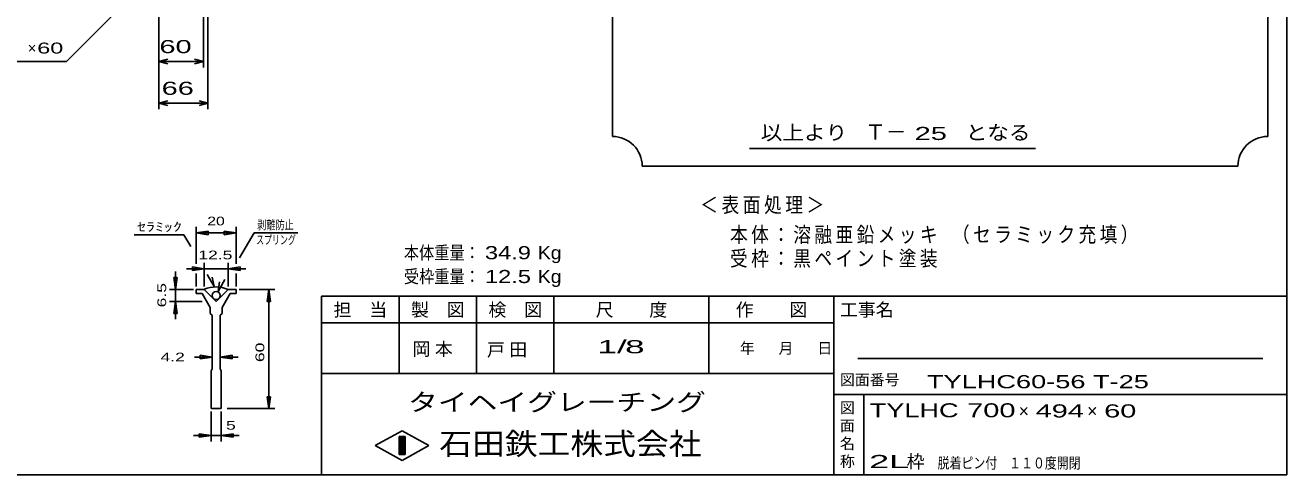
# Model space of a CAD drawing. Units: millimetres, scale not verified. Extents: x -1456 to 1406, y -1028 to 848.
# Drawn here: x -288 to 1406, y -912 to -309 of the extents above; entities that cross this region are included whole.
import ezdxf
from ezdxf.enums import TextEntityAlignment as Align

# ---------------------------------------------------------------- set-up
doc = ezdxf.new("R2010")
doc.units = ezdxf.units.MM
doc.header["$LTSCALE"] = 8
for name, color, linetype, lineweight in [('0_2', 150, 'Continuous', 25), ('22', 2, 'Continuous', 25), ('32', 4, 'Continuous', 25)]:
    doc.layers.add(name, color=color, linetype=linetype, lineweight=lineweight)
doc.styles.add('ベクトル', font='')
doc.styles.get('ベクトル').set_extended_font_data('ベクトル')

msp = doc.modelspace()

# ---------------------------------------------------------------- linework, layer by layer
at = {"layer": '0_2'}
for p, q in [((1405.673, 847.727), (1405.673, -912.273)), ((1405.673, -672.273), (109.673, -672.273)), ((109.673, -672.273), (109.673, -912.273)), ((213.673, -672.273), (213.673, -776.273)), ((317.673, -776.273), (317.673, -672.273)), ((421.673, -672.273), (421.673, -776.273)), ((629.673, -776.273), (629.673, -672.273)), ((797.673, -672.273), (797.673, -912.273)), ((797.673, -708.273), (109.673, -708.273)), ((1373.673, -756.273), (829.673, -756.273)), ((109.673, -776.273), (797.673, -776.273)), ((797.673, -804.273), (1405.673, -804.273)), ((837.673, -912.273), (837.673, -804.273)), ((181.673, -873.073), (217.673, -853.073)), ((213.673, -861.073), (221.673, -861.073)), ((213.673, -885.073), (213.673, -861.073)), ((213.673, -861.073), (215.273, -861.073)), ((215.273, -861.073), (215.273, -885.073)), ((216.873, -885.073), (216.873, -861.073)), ((216.873, -861.073), (218.473, -861.073)), ((217.673, -853.073), (253.673, -873.073)), ((218.473, -861.073), (218.473, -885.073)), ((220.073, -885.073), (220.073, -861.073)), ((220.073, -861.073), (221.673, -861.073)), ((221.673, -861.073), (221.673, -885.073)), ((221.673, -861.073), (221.673, -885.073)), ((217.673, -893.073), (181.673, -873.073)), ((253.673, -873.073), (217.673, -893.073)), ((221.673, -885.073), (213.673, -885.073)), ((215.273, -885.073), (216.873, -885.073)), ((218.473, -885.073), (220.073, -885.073)), ((1405.673, -912.273), (-1362.327, -912.273))]:
    msp.add_line(p, q, dxfattribs=at)
at = {"layer": '22', "color": 4}
for p, q in [((500.073, 782.127), (500.073, -457.873)), ((1380.073, -457.873), (1380.073, 782.127)), ((-232.927, -357.2), (-112.927, -237.2)), ((-108.927, -365.2), (-108.927, -237.2)), ((-108.927, -421.2), (-108.927, -237.2)), ((-48.927, -365.2), (-48.927, -249.4)), ((-42.927, -421.2), (-42.927, -249.4)), ((-108.927, -357.2), (-96.927, -354)), ((-48.927, -357.2), (-60.927, -354)), ((-392.927, -357.2), (-232.927, -357.2)), ((-96.927, -360.4), (-108.927, -357.2)), ((-108.927, -357.2), (-48.927, -357.2)), ((-60.927, -360.4), (-48.927, -357.2)), ((-108.927, -413.2), (-96.927, -410)), ((-96.927, -416.4), (-108.927, -413.2)), ((-108.927, -413.2), (-42.927, -413.2)), ((-42.927, -413.2), (-54.927, -410)), ((-54.927, -416.4), (-42.927, -413.2)), ((684.073, -473.873), (1068.073, -473.873)), ((540.073, -497.873), (1340.073, -497.873))]:
    msp.add_line(p, q, dxfattribs=at)
for centre, start, end in [((500.073, -497.873), 0, 90), ((1380.073, -497.873), 90, 180)]:
    msp.add_arc(centre, 40, start, end, dxfattribs=at)
at = {"layer": '32'}
for p, q in [((-142.061, -589.873), (-75.394, -589.873)), ((-66.061, -605.873), (-75.394, -589.873)), ((-58.594, -629.073), (-58.594, -579.473)), ((-58.594, -587.473), (-42.594, -585.073)), ((-42.594, -589.873), (-58.594, -587.473)), ((-58.594, -587.473), (-5.261, -587.473)), ((-42.594, -589.873), (-42.594, -585.073)), ((-5.261, -587.473), (-21.261, -585.073)), ((-21.261, -589.873), (-21.261, -585.073)), ((-21.261, -589.873), (-5.261, -587.473)), ((-5.261, -629.073), (-5.261, -579.473)), ((-0.458, -620.806), (19.009, -587.206)), ((19.009, -587.206), (77.675, -587.206)), ((-86.594, -663.473), (-86.594, -639.473)), ((-47.927, -635.473), (-71.927, -635.473)), ((-47.927, -635.473), (-63.927, -633.073)), ((-63.927, -633.073), (-63.927, -637.873)), ((-63.927, -637.873), (-47.927, -635.473)), ((-58.594, -659.473), (-58.594, -641.873)), ((-47.927, -659.473), (-47.927, -627.473)), ((-47.927, -635.473), (-15.927, -635.473)), ((-34.594, -659.473), (-43.927, -643.473)), ((-15.927, -627.473), (-15.927, -659.473)), ((-15.927, -635.473), (0.073, -633.073)), ((0.073, -637.873), (-15.927, -635.473)), ((-15.927, -635.473), (8.073, -635.473)), ((-5.261, -659.473), (-5.261, -641.873)), ((0.073, -633.073), (0.073, -637.873)), ((-86.594, -663.473), (-88.994, -647.473)), ((-88.994, -647.473), (-84.194, -647.473)), ((-84.194, -647.473), (-86.594, -663.473)), ((-34.594, -659.473), (-37.527, -646.939)), ((-29.258, -666.139), (-20.191, -650.139)), ((-29.258, -666.139), (-27.391, -653.339)), ((-94.594, -663.473), (-62.594, -663.473)), ((-86.594, -679.473), (-86.594, -663.473)), ((-58.594, -663.473), (-58.594, -668.806)), ((-47.927, -663.473), (-58.594, -663.473)), ((-58.594, -668.806), (-50.594, -668.806)), ((-50.594, -668.806), (-39.927, -687.473)), ((-31.927, -679.473), (-47.927, -663.473)), ((-15.927, -663.473), (-31.927, -679.473)), ((-23.927, -687.473), (-13.261, -668.806)), ((-5.261, -663.473), (-15.927, -663.473)), ((-13.261, -668.806), (-5.261, -668.806)), ((-5.261, -668.806), (-5.261, -663.473)), ((-1.261, -663.473), (46.739, -663.473)), ((36.339, -679.473), (38.739, -663.473)), ((41.139, -679.473), (38.739, -663.473)), ((38.739, -823.473), (38.739, -663.473)), ((-94.594, -679.473), (-50.594, -679.473)), ((-88.994, -695.473), (-86.594, -679.473)), ((-84.194, -695.473), (-86.594, -679.473)), ((-86.594, -703.473), (-86.594, -679.473)), ((-39.927, -687.473), (-39.927, -695.473)), ((-23.927, -695.473), (-23.927, -687.473)), ((36.339, -679.473), (41.139, -679.473)), ((-88.994, -695.473), (-84.194, -695.473)), ((-39.927, -695.473), (-37.261, -698.139)), ((-37.261, -698.139), (-37.261, -770.139)), ((-26.594, -698.139), (-23.927, -695.473)), ((-26.594, -770.139), (-26.594, -698.139)), ((-61.261, -754.139), (-37.261, -754.139)), ((-37.261, -754.139), (-53.261, -751.739)), ((-53.261, -756.539), (-53.261, -751.739)), ((-53.261, -756.539), (-37.261, -754.139)), ((-26.594, -754.139), (-10.594, -751.739)), ((-10.594, -756.539), (-26.594, -754.139)), ((-26.594, -754.139), (-2.594, -754.139)), ((-10.594, -756.539), (-10.594, -751.739)), ((-37.261, -770.139), (-38.594, -772.806)), ((-38.594, -772.806), (-38.594, -823.473)), ((-25.261, -772.806), (-26.594, -770.139)), ((-25.261, -823.473), (-25.261, -772.806)), ((38.739, -823.473), (36.339, -807.473)), ((36.339, -807.473), (41.139, -807.473)), ((41.139, -807.473), (38.739, -823.473)), ((-38.594, -823.473), (-25.261, -823.473)), ((-38.594, -867.473), (-38.594, -827.473)), ((-25.261, -867.473), (-25.261, -827.473)), ((-17.261, -823.473), (46.739, -823.473)), ((-62.594, -859.473), (-38.594, -859.473)), ((-38.594, -859.473), (-54.594, -857.073)), ((-54.594, -861.873), (-54.594, -857.073)), ((-54.594, -861.873), (-38.594, -859.473)), ((-38.594, -859.473), (-25.261, -859.473)), ((-25.261, -859.473), (-9.261, -857.073)), ((-9.261, -861.873), (-25.261, -859.473)), ((-25.261, -859.473), (-1.261, -859.473)), ((-9.261, -861.873), (-9.261, -857.073))]:
    msp.add_line(p, q, dxfattribs=at)
msp.add_circle((-31.927, -671.473), 5.333, dxfattribs=at)
msp.add_arc((-32.197, -700.015), 40, 66, 113, dxfattribs=at)

# ---------------------------------------------------------------- texts
at = {"layer": '0_2', "style": 'ベクトル'}
for s, height, p in [('担\u3000当', 17.6, (125.673, -690.673)), ('製\u3000図', 17.6, (229.673, -690.673)), ('検\u3000図', 17.6, (333.673, -690.673)), ('尺\u3000\u3000度', 17.6, (477.673, -690.673)), ('作\u3000\u3000図', 17.6, (665.673, -690.673)), ('工事名', 17.6, (805.673, -690.673)), ('年', 14.66, (671.273, -742.273)), ('月', 14.66, (723.273, -742.273)), ('日', 14.66, (775.273, -742.273)), ('図面番号', 14.66, (805.673, -784.673)), ('図', 14.66, (805.673, -822.273)), ('面', 14.66, (805.673, -846.273)), ('名', 14.66, (805.673, -870.273)), ('称', 14.66, (805.673, -894.273))]:
    msp.add_text(s, height=height, dxfattribs=at).set_placement(p, align=Align.MIDDLE_LEFT)
at = {"layer": '0_2', "color": 222, "style": 'ベクトル'}
for s, height, width, p in [('タイヘイグレーチング', 23.46, 1.25, (225.673, -814.673)), ('石田鉄工株式会社', 29.33, 1.1, (267.673, -870.673))]:
    msp.add_text(s, height=height, dxfattribs=dict(at, width=width)).set_placement(p, align=Align.MIDDLE_LEFT)
at = {"layer": '22', "style": 'ベクトル'}
for s, height, p in [('×', 14.66, (-284.927, -339.2)), ('Ｔ－', 20.53, (839.273, -451.873)), ('×', 17.6, (1045.673, -826.473)), ('×', 17.6, (1137.673, -826.473)), ('枠', 17.6, (895.273, -894.473))]:
    msp.add_text(s, height=height, dxfattribs=at).set_placement(p, align=Align.MIDDLE_LEFT)
for s, height, width, p in [(' 60 ', 14.66, 1.6, (-280.927, -339.2)), (' 60 ', 17.6, 1.65, (-118.927, -337.2)), (' 66 ', 17.6, 1.65, (-115.927, -393.2)), ('以上より\u3000', 19.35, 1.1, (699.273, -452.673)), (' 25 ', 17.6, 1.65, (895.273, -453.873)), ('となる', 19.35, 1.1, (974.473, -452.673)), ('本体重量：', 17.6, 0.85, (220.073, -614)), (' 34.9', 17.6, 1.35, (320.073, -614)), ('Kg', 17.6, 1.1, (400.073, -614)), ('受枠重量：', 17.6, 0.85, (220.073, -646)), (' 12.5', 17.6, 1.35, (320.073, -646)), ('Kg', 17.6, 1.1, (400.073, -646)), ('1/', 17.6, 2, (480.073, -740.273)), (' 8 ', 17.6, 2, (504.073, -740.273)), ('TYLHC60-56 T-25', 17.6, 1.55, (922.473, -787.273)), ('TYLHC', 18.77, 1.45, (845.673, -825.673)), (' 700 ', 18.77, 1.55, (965.673, -825.673)), (' 494 ', 17.6, 1.65, (1057.673, -826.473)), (' 60 ', 17.6, 1.65, (1149.673, -826.473)), ('2L', 17.6, 2.05, (844.873, -894.473)), ('脱着', 14.66, 0.8, (936.873, -896.473)), ('ピン付', 14.66, 0.8, (968.873, -896.473)), ('\u3000１１０度開閉', 14.66, 0.8, (1016.873, -896.473))]:
    msp.add_text(s, height=height, dxfattribs=dict(at, width=width)).set_placement(p, align=Align.MIDDLE_LEFT)
at = {"layer": '22', "attachment_point": 4, "style": 'ベクトル'}
for s, insert, char_height in [('\\T1.2;\\W0.85;＜表面処理＞', (618.073, -550.873), 20.53), ('\\T1.19;\\W0.85;（セラミック充填）', (956.073, -590.873), 20.53), ('\\T1.19;\\W0.85;本体：溶融亜鉛メッキ', (658.073, -590.873), 20.53), ('\\T1.19;\\W0.85;受枠：黒ペイント塗装', (658.073, -622.873), 20.53), ('\\T1.25;岡本\u3000', (231.673, -744.273), 17.6), ('\\T1.25;戸田\u3000', (331.673, -745.2), 17.6)]:
    msp.add_mtext(s, dxfattribs=dict(at, insert=insert, char_height=char_height))
at = {"layer": '32', "color": 2, "style": 'ベクトル'}
for s, width, p in [('ｾﾗﾐｯｸ', 1.5, (-138.061, -579.473)), ('20', 1.35, (-43.927, -571.473)), ('剥離防止', 0.75, (23.009, -576.806)), ('スプリング', 0.65, (21.675, -596.806)), ('12.5', 1.5, (-55.927, -617.073)), (' 4.2 ', 1.5, (-113.26, -754.139)), (' 5 ', 1.5, (-25.261, -845.873))]:
    msp.add_text(s, height=11.73, dxfattribs=dict(at, width=width)).set_placement(p, align=Align.MIDDLE_LEFT)
at = {"layer": '32', "color": 2, "style": 'ベクトル', "width": 1.5}
for s, p in [('6.5', (-104.994, -687.473)), (' 60 ', (26.739, -767.473))]:
    msp.add_text(s, height=11.73, rotation=90, dxfattribs=at).set_placement(p, align=Align.MIDDLE_LEFT)

doc.saveas('drawing.dxf')
